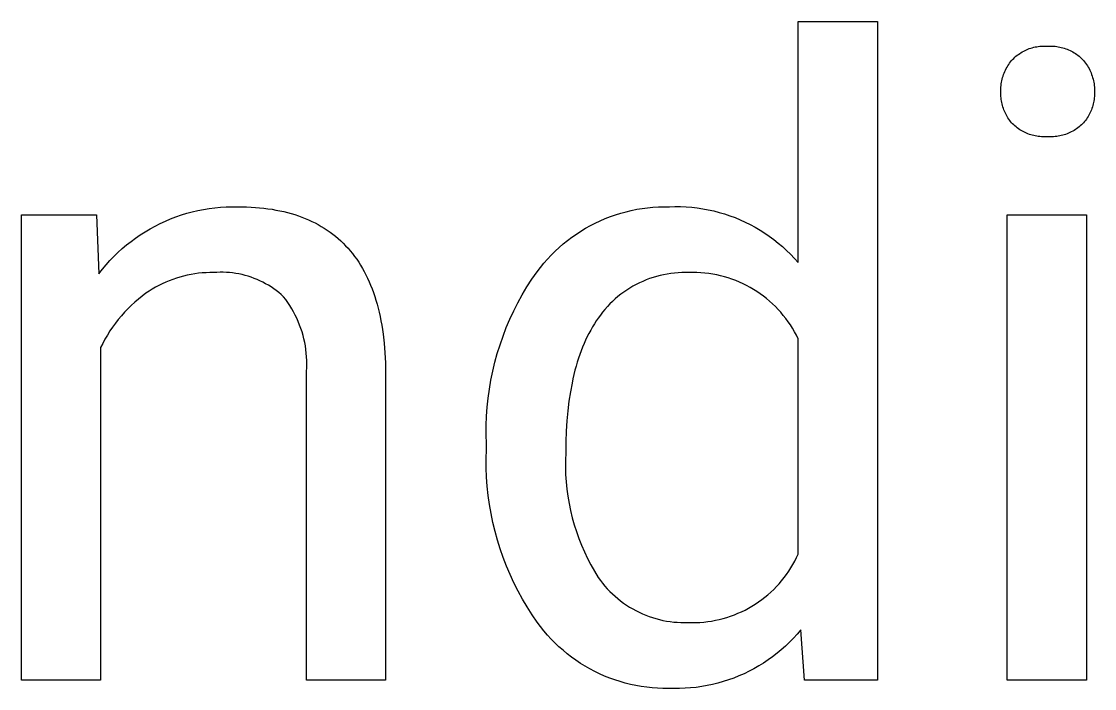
# Model space of a CAD drawing. Header units: millimetres. Extents: x -658 to 2773, y 81 to 2478.
# Drawn here: x 2082.9 to 2134.4, y 230.9 to 262.9 of the extents above; entities that cross this region are included whole.
import ezdxf

# ---------------------------------------------------------------- set-up
doc = ezdxf.new("R2010")
doc.units = ezdxf.units.MM
doc.header["$MEASUREMENT"] = 0
doc.layers.add('Domyślny', color=7, linetype='Continuous', true_color=0x000000)

msp = doc.modelspace()

# ---------------------------------------------------------------- linework, layer by layer
at = {"layer": 'Domyślny'}
for p, q in [((2120.144, 251.372), (2120.144, 262.931)), ((2120.144, 262.931), (2123.944, 262.931)), ((2123.944, 262.931), (2123.944, 231.352)), ((2130.831, 261.434), (2130.895, 261.472)), ((2130.895, 261.472), (2130.96, 261.508)), ((2130.96, 261.508), (2131.026, 261.541)), ((2131.026, 261.541), (2131.093, 261.572)), ((2131.093, 261.572), (2131.161, 261.6)), ((2131.161, 261.6), (2131.23, 261.627)), ((2131.23, 261.627), (2131.3, 261.65)), ((2131.3, 261.65), (2131.371, 261.672)), ((2131.371, 261.672), (2131.442, 261.691)), ((2131.442, 261.691), (2131.514, 261.707)), ((2131.514, 261.707), (2131.587, 261.721)), ((2131.587, 261.721), (2131.66, 261.732)), ((2131.66, 261.732), (2131.733, 261.741)), ((2131.733, 261.741), (2131.807, 261.747)), ((2131.807, 261.747), (2131.88, 261.751)), ((2131.88, 261.751), (2131.954, 261.752)), ((2131.954, 261.752), (2132.028, 261.75)), ((2132.028, 261.75), (2132.102, 261.746)), ((2132.102, 261.746), (2132.176, 261.75)), ((2132.176, 261.75), (2132.25, 261.752)), ((2132.25, 261.752), (2132.325, 261.751)), ((2132.325, 261.751), (2132.399, 261.747)), ((2132.399, 261.747), (2132.473, 261.74)), ((2132.473, 261.74), (2132.546, 261.732)), ((2132.546, 261.732), (2132.62, 261.72)), ((2132.62, 261.72), (2132.692, 261.706)), ((2132.692, 261.706), (2132.765, 261.69)), ((2132.765, 261.69), (2132.837, 261.671)), ((2132.837, 261.671), (2132.908, 261.65)), ((2132.908, 261.65), (2132.978, 261.626)), ((2132.978, 261.626), (2133.047, 261.6)), ((2133.047, 261.6), (2133.116, 261.571)), ((2133.116, 261.571), (2133.183, 261.54)), ((2133.183, 261.54), (2133.25, 261.507)), ((2133.25, 261.507), (2133.315, 261.471)), ((2133.315, 261.471), (2133.379, 261.434)), ((2130.241, 260.867), (2130.285, 260.93)), ((2130.285, 260.93), (2130.331, 260.992)), ((2130.331, 260.992), (2130.379, 261.052)), ((2130.379, 261.052), (2130.429, 261.111)), ((2130.429, 261.111), (2130.482, 261.163)), ((2130.482, 261.163), (2130.536, 261.213)), ((2130.536, 261.213), (2130.592, 261.262)), ((2130.592, 261.262), (2130.649, 261.308)), ((2130.649, 261.308), (2130.709, 261.352)), ((2130.709, 261.352), (2130.769, 261.394)), ((2130.769, 261.394), (2130.831, 261.434)), ((2133.379, 261.434), (2133.441, 261.394)), ((2133.441, 261.394), (2133.502, 261.352)), ((2133.502, 261.352), (2133.562, 261.307)), ((2133.562, 261.307), (2133.62, 261.261)), ((2133.62, 261.261), (2133.677, 261.213)), ((2133.677, 261.213), (2133.731, 261.163)), ((2133.731, 261.163), (2133.784, 261.111)), ((2133.784, 261.111), (2133.835, 261.053)), ((2133.835, 261.053), (2133.884, 260.993)), ((2133.884, 260.993), (2133.93, 260.931)), ((2133.93, 260.931), (2133.975, 260.868)), ((2129.999, 260.386), (2130.027, 260.458)), ((2130.027, 260.458), (2130.057, 260.529)), ((2130.057, 260.529), (2130.089, 260.599)), ((2130.089, 260.599), (2130.124, 260.668)), ((2130.124, 260.668), (2130.161, 260.735)), ((2130.161, 260.735), (2130.2, 260.802)), ((2130.2, 260.802), (2130.241, 260.867)), ((2133.975, 260.868), (2134.017, 260.803)), ((2134.017, 260.803), (2134.057, 260.737)), ((2134.057, 260.737), (2134.094, 260.669)), ((2134.094, 260.669), (2134.129, 260.601)), ((2134.129, 260.601), (2134.162, 260.531)), ((2134.162, 260.531), (2134.193, 260.46)), ((2134.193, 260.46), (2134.221, 260.388)), ((2129.877, 259.862), (2129.887, 259.938)), ((2129.887, 259.938), (2129.899, 260.014)), ((2129.899, 260.014), (2129.914, 260.09)), ((2129.914, 260.09), (2129.932, 260.165)), ((2129.932, 260.165), (2129.952, 260.239)), ((2129.952, 260.239), (2129.974, 260.313)), ((2129.974, 260.313), (2129.999, 260.386)), ((2134.221, 260.388), (2134.246, 260.315)), ((2134.246, 260.315), (2134.269, 260.241)), ((2134.269, 260.241), (2134.289, 260.166)), ((2134.289, 260.166), (2134.307, 260.091)), ((2134.307, 260.091), (2134.322, 260.015)), ((2134.322, 260.015), (2134.335, 259.939)), ((2134.335, 259.939), (2134.345, 259.862)), ((2129.864, 259.631), (2129.866, 259.708)), ((2129.865, 259.554), (2129.864, 259.631)), ((2129.864, 259.481), (2129.865, 259.554)), ((2129.865, 259.408), (2129.864, 259.481)), ((2129.869, 259.335), (2129.865, 259.408)), ((2129.866, 259.708), (2129.87, 259.785)), ((2129.87, 259.785), (2129.877, 259.862)), ((2134.345, 259.862), (2134.352, 259.785)), ((2134.352, 259.785), (2134.357, 259.708)), ((2134.358, 259.408), (2134.354, 259.335)), ((2134.357, 259.708), (2134.359, 259.631)), ((2134.359, 259.631), (2134.358, 259.554)), ((2134.358, 259.554), (2134.359, 259.481)), ((2134.359, 259.481), (2134.358, 259.408)), ((2129.875, 259.262), (2129.869, 259.335)), ((2129.883, 259.19), (2129.875, 259.262)), ((2129.894, 259.118), (2129.883, 259.19)), ((2129.908, 259.046), (2129.894, 259.118)), ((2129.924, 258.975), (2129.908, 259.046)), ((2129.942, 258.905), (2129.924, 258.975)), ((2129.962, 258.835), (2129.942, 258.905)), ((2134.279, 258.903), (2134.258, 258.833)), ((2134.297, 258.974), (2134.279, 258.903)), ((2134.314, 259.045), (2134.297, 258.974)), ((2134.327, 259.117), (2134.314, 259.045)), ((2134.339, 259.189), (2134.327, 259.117)), ((2134.347, 259.262), (2134.339, 259.189)), ((2134.354, 259.335), (2134.347, 259.262)), ((2129.985, 258.765), (2129.962, 258.835)), ((2130.01, 258.697), (2129.985, 258.765)), ((2130.038, 258.629), (2130.01, 258.697)), ((2130.067, 258.563), (2130.038, 258.629)), ((2130.099, 258.497), (2130.067, 258.563)), ((2130.133, 258.433), (2130.099, 258.497)), ((2130.17, 258.369), (2130.133, 258.433)), ((2130.208, 258.307), (2130.17, 258.369)), ((2134.048, 258.368), (2134.009, 258.306)), ((2134.084, 258.431), (2134.048, 258.368)), ((2134.119, 258.496), (2134.084, 258.431)), ((2134.151, 258.561), (2134.119, 258.496)), ((2134.181, 258.628), (2134.151, 258.561)), ((2134.209, 258.695), (2134.181, 258.628)), ((2134.235, 258.764), (2134.209, 258.695)), ((2134.258, 258.833), (2134.235, 258.764)), ((2130.248, 258.247), (2130.208, 258.307)), ((2130.29, 258.187), (2130.248, 258.247)), ((2130.335, 258.129), (2130.29, 258.187)), ((2130.381, 258.073), (2130.335, 258.129)), ((2130.429, 258.018), (2130.381, 258.073)), ((2130.482, 257.967), (2130.429, 258.018)), ((2130.537, 257.919), (2130.482, 257.967)), ((2130.594, 257.872), (2130.537, 257.919)), ((2130.652, 257.827), (2130.594, 257.872)), ((2133.618, 257.872), (2133.559, 257.827)), ((2133.675, 257.919), (2133.618, 257.872)), ((2133.73, 257.967), (2133.675, 257.919)), ((2133.784, 258.018), (2133.73, 257.967)), ((2133.833, 258.072), (2133.784, 258.018)), ((2133.88, 258.129), (2133.833, 258.072)), ((2133.925, 258.186), (2133.88, 258.129)), ((2133.968, 258.245), (2133.925, 258.186)), ((2134.009, 258.306), (2133.968, 258.245)), ((2130.712, 257.784), (2130.652, 257.827)), ((2130.773, 257.743), (2130.712, 257.784)), ((2130.835, 257.704), (2130.773, 257.743)), ((2130.899, 257.668), (2130.835, 257.704)), ((2130.964, 257.633), (2130.899, 257.668)), ((2131.03, 257.601), (2130.964, 257.633)), ((2131.097, 257.571), (2131.03, 257.601)), ((2131.165, 257.544), (2131.097, 257.571)), ((2131.234, 257.518), (2131.165, 257.544)), ((2131.304, 257.495), (2131.234, 257.518)), ((2131.374, 257.475), (2131.304, 257.495)), ((2131.445, 257.457), (2131.374, 257.475)), ((2131.517, 257.441), (2131.445, 257.457)), ((2131.589, 257.428), (2131.517, 257.441)), ((2131.662, 257.417), (2131.589, 257.428)), ((2131.735, 257.409), (2131.662, 257.417)), ((2131.808, 257.403), (2131.735, 257.409)), ((2131.882, 257.399), (2131.808, 257.403)), ((2131.955, 257.399), (2131.882, 257.399)), ((2132.029, 257.4), (2131.955, 257.399)), ((2132.102, 257.404), (2132.029, 257.4)), ((2132.176, 257.4), (2132.102, 257.404)), ((2132.249, 257.399), (2132.176, 257.4)), ((2132.323, 257.4), (2132.249, 257.399)), ((2132.397, 257.403), (2132.323, 257.4)), ((2132.47, 257.409), (2132.397, 257.403)), ((2132.544, 257.418), (2132.47, 257.409)), ((2132.617, 257.428), (2132.544, 257.418)), ((2132.689, 257.442), (2132.617, 257.428)), ((2132.761, 257.458), (2132.689, 257.442)), ((2132.833, 257.476), (2132.761, 257.458)), ((2132.904, 257.496), (2132.833, 257.476)), ((2132.974, 257.519), (2132.904, 257.496)), ((2133.043, 257.544), (2132.974, 257.519)), ((2133.112, 257.572), (2133.043, 257.544)), ((2133.179, 257.602), (2133.112, 257.572)), ((2133.246, 257.634), (2133.179, 257.602)), ((2133.311, 257.668), (2133.246, 257.634)), ((2133.375, 257.705), (2133.311, 257.668)), ((2133.438, 257.744), (2133.375, 257.705)), ((2133.499, 257.784), (2133.438, 257.744)), ((2133.559, 257.827), (2133.499, 257.784)), ((2090.562, 253.655), (2090.824, 253.735)), ((2090.824, 253.735), (2091.088, 253.807)), ((2091.088, 253.807), (2091.355, 253.869)), ((2091.355, 253.869), (2091.623, 253.922)), ((2091.623, 253.922), (2091.894, 253.967)), ((2091.894, 253.967), (2092.165, 254.002)), ((2092.165, 254.002), (2092.438, 254.027)), ((2092.438, 254.027), (2092.711, 254.044)), ((2092.711, 254.044), (2092.985, 254.051)), ((2092.985, 254.051), (2093.259, 254.049)), ((2093.259, 254.049), (2093.477, 254.047)), ((2093.477, 254.047), (2093.692, 254.041)), ((2093.692, 254.041), (2093.904, 254.032)), ((2093.904, 254.032), (2094.112, 254.018)), ((2094.112, 254.018), (2094.316, 254)), ((2094.316, 254), (2094.518, 253.979)), ((2094.518, 253.979), (2094.716, 253.954)), ((2094.716, 253.954), (2094.91, 253.924)), ((2094.91, 253.924), (2095.101, 253.891)), ((2095.101, 253.891), (2095.289, 253.854)), ((2095.289, 253.854), (2095.473, 253.814)), ((2095.473, 253.814), (2095.654, 253.769)), ((2095.654, 253.769), (2095.831, 253.72)), ((2111.384, 253.663), (2111.635, 253.742)), ((2111.635, 253.742), (2111.888, 253.811)), ((2111.888, 253.811), (2112.143, 253.872)), ((2112.143, 253.872), (2112.4, 253.924)), ((2112.4, 253.924), (2112.659, 253.967)), ((2112.659, 253.967), (2112.919, 254.002)), ((2112.919, 254.002), (2113.181, 254.027)), ((2113.181, 254.027), (2113.442, 254.043)), ((2113.442, 254.043), (2113.705, 254.051)), ((2113.705, 254.051), (2113.967, 254.049)), ((2113.967, 254.049), (2114.235, 254.056)), ((2114.235, 254.056), (2114.503, 254.054)), ((2114.503, 254.054), (2114.771, 254.042)), ((2114.771, 254.042), (2115.038, 254.022)), ((2115.038, 254.022), (2115.304, 253.991)), ((2115.304, 253.991), (2115.569, 253.952)), ((2115.569, 253.952), (2115.833, 253.903)), ((2115.833, 253.903), (2116.095, 253.846)), ((2116.095, 253.846), (2116.354, 253.779)), ((2116.354, 253.779), (2116.611, 253.703)), ((2082.894, 231.352), (2082.894, 253.654)), ((2082.894, 253.654), (2086.487, 253.654)), ((2086.487, 253.654), (2086.61, 250.836)), ((2089.301, 253.123), (2089.546, 253.246)), ((2089.546, 253.246), (2089.795, 253.361)), ((2089.795, 253.361), (2090.047, 253.468)), ((2090.047, 253.468), (2090.303, 253.566)), ((2090.303, 253.566), (2090.562, 253.655)), ((2095.831, 253.72), (2096.005, 253.668)), ((2096.005, 253.668), (2096.176, 253.611)), ((2096.176, 253.611), (2096.343, 253.551)), ((2096.343, 253.551), (2096.507, 253.487)), ((2096.507, 253.487), (2096.667, 253.418)), ((2096.667, 253.418), (2096.824, 253.346)), ((2096.824, 253.346), (2096.978, 253.271)), ((2096.978, 253.271), (2097.128, 253.191)), ((2110.18, 253.147), (2110.413, 253.266)), ((2110.413, 253.266), (2110.651, 253.378)), ((2110.651, 253.378), (2110.892, 253.482)), ((2110.892, 253.482), (2111.137, 253.577)), ((2111.137, 253.577), (2111.384, 253.663)), ((2116.611, 253.703), (2116.865, 253.618)), ((2116.865, 253.618), (2117.116, 253.525)), ((2117.116, 253.525), (2117.364, 253.422)), ((2117.364, 253.422), (2117.608, 253.312)), ((2117.608, 253.312), (2117.848, 253.192)), ((2130.173, 231.352), (2130.173, 253.654)), ((2130.173, 253.654), (2133.972, 253.654)), ((2133.972, 253.654), (2133.972, 231.352)), ((2088.369, 252.549), (2088.595, 252.704)), ((2088.595, 252.704), (2088.826, 252.852)), ((2088.826, 252.852), (2089.061, 252.991)), ((2089.061, 252.991), (2089.301, 253.123)), ((2097.128, 253.191), (2097.275, 253.107)), ((2097.275, 253.107), (2097.418, 253.019)), ((2097.418, 253.019), (2097.558, 252.928)), ((2097.558, 252.928), (2097.695, 252.833)), ((2097.695, 252.833), (2097.828, 252.733)), ((2097.828, 252.733), (2097.957, 252.63)), ((2109.291, 252.59), (2109.506, 252.74)), ((2109.506, 252.74), (2109.726, 252.884)), ((2109.726, 252.884), (2109.95, 253.019)), ((2109.95, 253.019), (2110.18, 253.147)), ((2117.848, 253.192), (2118.084, 253.065)), ((2118.084, 253.065), (2118.315, 252.929)), ((2118.315, 252.929), (2118.541, 252.785)), ((2118.541, 252.785), (2118.762, 252.634)), ((2087.726, 252.039), (2087.934, 252.216)), ((2087.934, 252.216), (2088.149, 252.386)), ((2088.149, 252.386), (2088.369, 252.549)), ((2097.957, 252.63), (2098.084, 252.523)), ((2098.084, 252.523), (2098.207, 252.412)), ((2098.207, 252.412), (2098.326, 252.297)), ((2098.326, 252.297), (2098.442, 252.179)), ((2098.442, 252.179), (2098.555, 252.056)), ((2108.679, 252.095), (2108.877, 252.267)), ((2108.877, 252.267), (2109.081, 252.432)), ((2109.081, 252.432), (2109.291, 252.59)), ((2118.762, 252.634), (2118.978, 252.475)), ((2118.978, 252.475), (2119.188, 252.308)), ((2119.188, 252.308), (2119.392, 252.135)), ((2087.327, 251.663), (2087.523, 251.854)), ((2087.523, 251.854), (2087.726, 252.039)), ((2098.555, 252.056), (2098.664, 251.93)), ((2098.664, 251.93), (2098.77, 251.799)), ((2098.77, 251.799), (2098.872, 251.665)), ((2098.872, 251.665), (2098.971, 251.527)), ((2108.12, 251.54), (2108.3, 251.732)), ((2108.3, 251.732), (2108.486, 251.917)), ((2108.486, 251.917), (2108.679, 252.095)), ((2119.392, 252.135), (2119.59, 251.954)), ((2119.59, 251.954), (2119.781, 251.767)), ((2119.781, 251.767), (2119.966, 251.573)), ((2086.779, 251.052), (2086.954, 251.262)), ((2086.954, 251.262), (2087.137, 251.466)), ((2087.137, 251.466), (2087.327, 251.663)), ((2098.971, 251.527), (2099.067, 251.385)), ((2099.067, 251.385), (2099.159, 251.239)), ((2099.159, 251.239), (2099.248, 251.089)), ((2107.781, 251.14), (2107.947, 251.343)), ((2107.947, 251.343), (2108.12, 251.54)), ((2119.966, 251.573), (2120.144, 251.372)), ((2086.61, 250.836), (2086.779, 251.052)), ((2090.497, 250.679), (2090.323, 250.626)), ((2090.672, 250.727), (2090.497, 250.679)), ((2090.849, 250.768), (2090.672, 250.727)), ((2091.027, 250.804), (2090.849, 250.768)), ((2091.206, 250.833), (2091.027, 250.804)), ((2091.386, 250.857), (2091.206, 250.833)), ((2091.567, 250.875), (2091.386, 250.857)), ((2091.749, 250.886), (2091.567, 250.875)), ((2091.93, 250.892), (2091.749, 250.886)), ((2092.112, 250.891), (2091.93, 250.892)), ((2092.264, 250.901), (2092.112, 250.891)), ((2092.416, 250.906), (2092.264, 250.901)), ((2092.568, 250.906), (2092.416, 250.906)), ((2092.72, 250.9), (2092.568, 250.906)), ((2092.872, 250.889), (2092.72, 250.9)), ((2093.023, 250.873), (2092.872, 250.889)), ((2093.174, 250.852), (2093.023, 250.873)), ((2093.324, 250.825), (2093.174, 250.852)), ((2093.473, 250.793), (2093.324, 250.825)), ((2093.62, 250.756), (2093.473, 250.793)), ((2093.766, 250.714), (2093.62, 250.756)), ((2093.911, 250.667), (2093.766, 250.714)), ((2094.054, 250.615), (2093.911, 250.667)), ((2099.248, 251.089), (2099.334, 250.935)), ((2099.334, 250.935), (2099.416, 250.777)), ((2099.416, 250.777), (2099.494, 250.616)), ((2107.374, 250.571), (2107.622, 250.931)), ((2107.622, 250.931), (2107.781, 251.14)), ((2113.184, 250.657), (2113.018, 250.601)), ((2113.352, 250.707), (2113.184, 250.657)), ((2113.521, 250.751), (2113.352, 250.707)), ((2113.692, 250.79), (2113.521, 250.751)), ((2113.864, 250.822), (2113.692, 250.79)), ((2114.037, 250.849), (2113.864, 250.822)), ((2114.211, 250.87), (2114.037, 250.849)), ((2114.386, 250.884), (2114.211, 250.87)), ((2114.561, 250.892), (2114.386, 250.884)), ((2114.736, 250.895), (2114.561, 250.892)), ((2114.911, 250.891), (2114.736, 250.895)), ((2115.102, 250.895), (2114.911, 250.891)), ((2115.292, 250.892), (2115.102, 250.895)), ((2115.482, 250.882), (2115.292, 250.892)), ((2115.672, 250.867), (2115.482, 250.882)), ((2115.862, 250.844), (2115.672, 250.867)), ((2116.05, 250.815), (2115.862, 250.844)), ((2116.237, 250.78), (2116.05, 250.815)), ((2116.423, 250.738), (2116.237, 250.78)), ((2116.608, 250.69), (2116.423, 250.738)), ((2116.791, 250.636), (2116.608, 250.69)), ((2116.971, 250.575), (2116.791, 250.636)), ((2089.327, 250.189), (2089.17, 250.097)), ((2089.486, 250.276), (2089.327, 250.189)), ((2089.649, 250.357), (2089.486, 250.276)), ((2089.814, 250.433), (2089.649, 250.357)), ((2089.981, 250.503), (2089.814, 250.433)), ((2090.151, 250.567), (2089.981, 250.503)), ((2090.323, 250.626), (2090.151, 250.567)), ((2094.195, 250.558), (2094.054, 250.615)), ((2094.334, 250.496), (2094.195, 250.558)), ((2094.471, 250.429), (2094.334, 250.496)), ((2094.605, 250.358), (2094.471, 250.429)), ((2094.737, 250.281), (2094.605, 250.358)), ((2094.866, 250.201), (2094.737, 250.281)), ((2094.993, 250.116), (2094.866, 250.201)), ((2099.494, 250.616), (2099.569, 250.45)), ((2099.569, 250.45), (2099.641, 250.281)), ((2099.641, 250.281), (2099.709, 250.108)), ((2106.913, 249.826), (2107.137, 250.203)), ((2107.137, 250.203), (2107.374, 250.571)), ((2112.073, 250.147), (2111.925, 250.053)), ((2112.223, 250.236), (2112.073, 250.147)), ((2112.377, 250.32), (2112.223, 250.236)), ((2112.534, 250.399), (2112.377, 250.32)), ((2112.693, 250.471), (2112.534, 250.399)), ((2112.855, 250.539), (2112.693, 250.471)), ((2113.018, 250.601), (2112.855, 250.539)), ((2117.15, 250.509), (2116.971, 250.575)), ((2117.326, 250.436), (2117.15, 250.509)), ((2117.5, 250.357), (2117.326, 250.436)), ((2117.671, 250.273), (2117.5, 250.357)), ((2117.838, 250.182), (2117.671, 250.273)), ((2118.003, 250.086), (2117.838, 250.182)), ((2088.503, 249.62), (2088.329, 249.471)), ((2088.682, 249.762), (2088.503, 249.62)), ((2088.866, 249.898), (2088.682, 249.762)), ((2089.016, 250), (2088.866, 249.898)), ((2089.17, 250.097), (2089.016, 250)), ((2095.116, 250.026), (2094.993, 250.116)), ((2095.236, 249.933), (2095.116, 250.026)), ((2095.352, 249.835), (2095.236, 249.933)), ((2095.466, 249.733), (2095.352, 249.835)), ((2095.571, 249.595), (2095.466, 249.733)), ((2099.709, 250.108), (2099.774, 249.931)), ((2099.774, 249.931), (2099.836, 249.75)), ((2099.836, 249.75), (2099.894, 249.565)), ((2106.702, 249.443), (2106.913, 249.826)), ((2111.37, 249.626), (2111.241, 249.508)), ((2111.503, 249.74), (2111.37, 249.626)), ((2111.64, 249.849), (2111.503, 249.74)), ((2111.781, 249.954), (2111.64, 249.849)), ((2111.925, 250.053), (2111.781, 249.954)), ((2118.164, 249.984), (2118.003, 250.086)), ((2118.322, 249.877), (2118.164, 249.984)), ((2118.476, 249.765), (2118.322, 249.877)), ((2118.626, 249.647), (2118.476, 249.765)), ((2118.772, 249.524), (2118.626, 249.647)), ((2087.996, 249.157), (2087.838, 248.992)), ((2088.16, 249.317), (2087.996, 249.157)), ((2088.329, 249.471), (2088.16, 249.317)), ((2095.672, 249.453), (2095.571, 249.595)), ((2095.768, 249.308), (2095.672, 249.453)), ((2095.859, 249.16), (2095.768, 249.308)), ((2095.945, 249.008), (2095.859, 249.16)), ((2099.894, 249.565), (2099.949, 249.376)), ((2099.949, 249.376), (2100, 249.183)), ((2100, 249.183), (2100.048, 248.987)), ((2106.504, 249.053), (2106.702, 249.443)), ((2110.88, 249.127), (2110.768, 248.992)), ((2110.996, 249.258), (2110.88, 249.127)), ((2111.116, 249.385), (2110.996, 249.258)), ((2111.241, 249.508), (2111.116, 249.385)), ((2118.913, 249.397), (2118.772, 249.524)), ((2119.05, 249.264), (2118.913, 249.397)), ((2119.183, 249.127), (2119.05, 249.264)), ((2119.31, 248.986), (2119.183, 249.127)), ((2087.539, 248.646), (2087.398, 248.466)), ((2087.685, 248.822), (2087.539, 248.646)), ((2087.838, 248.992), (2087.685, 248.822)), ((2096.025, 248.854), (2095.945, 249.008)), ((2096.101, 248.698), (2096.025, 248.854)), ((2096.171, 248.538), (2096.101, 248.698)), ((2100.048, 248.987), (2100.093, 248.786)), ((2100.093, 248.786), (2100.134, 248.582)), ((2100.134, 248.582), (2100.172, 248.374)), ((2106.147, 248.254), (2106.319, 248.656)), ((2106.319, 248.656), (2106.504, 249.053)), ((2110.56, 248.711), (2110.464, 248.573)), ((2110.661, 248.853), (2110.56, 248.711)), ((2110.768, 248.992), (2110.661, 248.853)), ((2119.433, 248.84), (2119.31, 248.986)), ((2119.551, 248.69), (2119.433, 248.84)), ((2119.664, 248.536), (2119.551, 248.69)), ((2087.136, 248.091), (2087.014, 247.897)), ((2087.264, 248.28), (2087.136, 248.091)), ((2087.398, 248.466), (2087.264, 248.28)), ((2096.236, 248.377), (2096.171, 248.538)), ((2096.296, 248.213), (2096.236, 248.377)), ((2096.35, 248.048), (2096.296, 248.213)), ((2100.172, 248.374), (2100.206, 248.162)), ((2100.206, 248.162), (2100.237, 247.946)), ((2105.989, 247.845), (2106.147, 248.254)), ((2110.194, 248.133), (2110.11, 247.978)), ((2110.281, 248.284), (2110.194, 248.133)), ((2110.371, 248.43), (2110.281, 248.284)), ((2110.464, 248.573), (2110.371, 248.43)), ((2119.771, 248.379), (2119.664, 248.536)), ((2119.873, 248.218), (2119.771, 248.379)), ((2119.969, 248.053), (2119.873, 248.218)), ((2086.899, 247.699), (2086.791, 247.497)), ((2087.014, 247.897), (2086.899, 247.699)), ((2096.398, 247.881), (2096.35, 248.048)), ((2096.441, 247.712), (2096.398, 247.881)), ((2096.478, 247.542), (2096.441, 247.712)), ((2100.237, 247.946), (2100.288, 247.502)), ((2105.845, 247.432), (2105.989, 247.845)), ((2109.952, 247.657), (2109.877, 247.49)), ((2110.029, 247.819), (2109.952, 247.657)), ((2110.11, 247.978), (2110.029, 247.819)), ((2120.06, 247.885), (2119.969, 248.053)), ((2120.144, 247.715), (2120.06, 247.885)), ((2120.144, 237.396), (2120.144, 247.715)), ((2086.791, 247.497), (2086.69, 247.292)), ((2086.69, 247.292), (2086.69, 231.352)), ((2096.509, 247.371), (2096.478, 247.542)), ((2096.534, 247.199), (2096.509, 247.371)), ((2096.554, 247.026), (2096.534, 247.199)), ((2100.288, 247.502), (2100.326, 247.043)), ((2100.326, 247.043), (2100.351, 246.568)), ((2105.714, 247.014), (2105.845, 247.432)), ((2109.737, 247.143), (2109.671, 246.964)), ((2109.805, 247.319), (2109.737, 247.143)), ((2109.877, 247.49), (2109.805, 247.319)), ((2096.568, 246.853), (2096.554, 247.026)), ((2096.576, 246.679), (2096.568, 246.853)), ((2096.578, 246.505), (2096.576, 246.679)), ((2100.351, 246.568), (2100.361, 246.077)), ((2105.496, 246.167), (2105.598, 246.592)), ((2105.598, 246.592), (2105.714, 247.014)), ((2109.549, 246.593), (2109.493, 246.402)), ((2109.609, 246.781), (2109.549, 246.593)), ((2109.671, 246.964), (2109.609, 246.781)), ((2096.565, 246.157), (2096.574, 246.331)), ((2096.565, 231.352), (2096.565, 246.157)), ((2096.574, 246.331), (2096.578, 246.505)), ((2100.361, 246.077), (2100.361, 231.352)), ((2105.408, 245.738), (2105.496, 246.167)), ((2109.389, 246.006), (2109.342, 245.802)), ((2109.44, 246.206), (2109.389, 246.006)), ((2109.493, 246.402), (2109.44, 246.206)), ((2105.334, 245.307), (2105.408, 245.738)), ((2109.298, 245.594), (2109.219, 245.166)), ((2109.342, 245.802), (2109.298, 245.594)), ((2105.275, 244.873), (2105.334, 245.307)), ((2109.219, 245.166), (2109.152, 244.722)), ((2105.231, 244.437), (2105.275, 244.873)), ((2109.152, 244.722), (2109.097, 244.261)), ((2105.186, 243.563), (2105.201, 244.001)), ((2105.201, 244.001), (2105.231, 244.437)), ((2109.097, 244.261), (2109.054, 243.783)), ((2105.186, 243.125), (2105.186, 243.563)), ((2109.054, 243.783), (2109.024, 243.29)), ((2105.2, 242.688), (2105.186, 243.125)), ((2109.024, 243.29), (2109.005, 242.78)), ((2105.187, 241.962), (2105.2, 242.401)), ((2105.2, 242.401), (2105.2, 242.688)), ((2109.005, 242.78), (2108.999, 242.253)), ((2105.188, 241.523), (2105.187, 241.962)), ((2108.985, 241.904), (2108.983, 241.556)), ((2108.999, 242.253), (2108.985, 241.904)), ((2105.204, 241.084), (2105.188, 241.523)), ((2108.983, 241.556), (2108.994, 241.207)), ((2105.235, 240.646), (2105.204, 241.084)), ((2108.994, 241.207), (2109.016, 240.858)), ((2109.016, 240.858), (2109.05, 240.511)), ((2105.28, 240.209), (2105.235, 240.646)), ((2109.05, 240.511), (2109.097, 240.165)), ((2105.34, 239.774), (2105.28, 240.209)), ((2109.097, 240.165), (2109.155, 239.821)), ((2105.414, 239.341), (2105.34, 239.774)), ((2105.503, 238.911), (2105.414, 239.341)), ((2109.155, 239.821), (2109.226, 239.48)), ((2109.226, 239.48), (2109.308, 239.14)), ((2105.606, 238.484), (2105.503, 238.911)), ((2109.308, 239.14), (2109.402, 238.804)), ((2109.402, 238.804), (2109.508, 238.472)), ((2105.723, 238.06), (2105.606, 238.484)), ((2109.508, 238.472), (2109.625, 238.143)), ((2105.853, 237.641), (2105.723, 238.06)), ((2109.625, 238.143), (2109.753, 237.818)), ((2109.753, 237.818), (2109.893, 237.499)), ((2105.998, 237.226), (2105.853, 237.641)), ((2109.893, 237.499), (2110.043, 237.184)), ((2120.065, 237.225), (2120.144, 237.396)), ((2106.157, 236.817), (2105.998, 237.226)), ((2106.329, 236.412), (2106.157, 236.817)), ((2110.043, 237.184), (2110.205, 236.875)), ((2110.205, 236.875), (2110.377, 236.571)), ((2119.792, 236.73), (2119.889, 236.892)), ((2119.889, 236.892), (2119.98, 237.057)), ((2119.98, 237.057), (2120.065, 237.225)), ((2106.514, 236.014), (2106.329, 236.412)), ((2110.377, 236.571), (2110.56, 236.274)), ((2110.56, 236.274), (2110.661, 236.133)), ((2119.353, 236.118), (2119.47, 236.265)), ((2119.47, 236.265), (2119.583, 236.417)), ((2119.583, 236.417), (2119.69, 236.572)), ((2119.69, 236.572), (2119.792, 236.73)), ((2106.712, 235.622), (2106.514, 236.014)), ((2110.661, 236.133), (2110.767, 235.996)), ((2110.767, 235.996), (2110.877, 235.862)), ((2110.877, 235.862), (2110.992, 235.733)), ((2110.992, 235.733), (2111.112, 235.607)), ((2118.971, 235.701), (2119.103, 235.836)), ((2119.103, 235.836), (2119.23, 235.975)), ((2119.23, 235.975), (2119.353, 236.118)), ((2106.924, 235.237), (2106.712, 235.622)), ((2107.148, 234.859), (2106.924, 235.237)), ((2111.112, 235.607), (2111.236, 235.486)), ((2111.236, 235.486), (2111.364, 235.369)), ((2111.364, 235.369), (2111.496, 235.257)), ((2111.496, 235.257), (2111.631, 235.149)), ((2118.246, 235.1), (2118.399, 235.211)), ((2118.399, 235.211), (2118.548, 235.326)), ((2118.548, 235.326), (2118.693, 235.446)), ((2118.693, 235.446), (2118.834, 235.572)), ((2118.834, 235.572), (2118.971, 235.701)), ((2107.384, 234.489), (2107.148, 234.859)), ((2111.631, 235.149), (2111.771, 235.046)), ((2111.771, 235.046), (2111.913, 234.948)), ((2111.913, 234.948), (2112.059, 234.854)), ((2112.059, 234.854), (2112.209, 234.766)), ((2112.209, 234.766), (2112.361, 234.683)), ((2112.361, 234.683), (2112.516, 234.606)), ((2117.43, 234.631), (2117.6, 234.713)), ((2117.6, 234.713), (2117.766, 234.802)), ((2117.766, 234.802), (2117.93, 234.896)), ((2117.93, 234.896), (2118.09, 234.995)), ((2118.09, 234.995), (2118.246, 235.1)), ((2107.633, 234.127), (2107.384, 234.489)), ((2112.516, 234.606), (2112.673, 234.533)), ((2112.673, 234.533), (2112.833, 234.467)), ((2112.833, 234.467), (2112.995, 234.406)), ((2112.995, 234.406), (2113.159, 234.35)), ((2113.159, 234.35), (2113.325, 234.3)), ((2113.325, 234.3), (2113.493, 234.256)), ((2113.493, 234.256), (2113.662, 234.218)), ((2113.662, 234.218), (2113.832, 234.185)), ((2113.832, 234.185), (2114.003, 234.159)), ((2115.808, 234.158), (2115.995, 234.185)), ((2115.995, 234.185), (2116.18, 234.219)), ((2116.18, 234.219), (2116.364, 234.26)), ((2116.364, 234.26), (2116.547, 234.306)), ((2116.547, 234.306), (2116.728, 234.359)), ((2116.728, 234.359), (2116.907, 234.418)), ((2116.907, 234.418), (2117.084, 234.483)), ((2117.084, 234.483), (2117.258, 234.554)), ((2117.258, 234.554), (2117.43, 234.631)), ((2107.789, 233.917), (2107.633, 234.127)), ((2107.952, 233.712), (2107.789, 233.917)), ((2108.122, 233.513), (2107.952, 233.712)), ((2114.003, 234.159), (2114.175, 234.138)), ((2114.175, 234.138), (2114.348, 234.123)), ((2114.348, 234.123), (2114.521, 234.114)), ((2114.521, 234.114), (2114.694, 234.112)), ((2114.694, 234.112), (2114.868, 234.115)), ((2114.868, 234.115), (2115.056, 234.111)), ((2115.056, 234.111), (2115.245, 234.113)), ((2115.245, 234.113), (2115.433, 234.121)), ((2115.433, 234.121), (2115.621, 234.136)), ((2115.621, 234.136), (2115.808, 234.158)), ((2120.268, 233.757), (2120.095, 233.555)), ((2120.453, 231.352), (2120.268, 233.757)), ((2108.298, 233.32), (2108.122, 233.513)), ((2108.482, 233.134), (2108.298, 233.32)), ((2119.728, 233.168), (2119.535, 232.985)), ((2119.915, 233.358), (2119.728, 233.168)), ((2120.095, 233.555), (2119.915, 233.358)), ((2108.671, 232.953), (2108.482, 233.134)), ((2108.867, 232.78), (2108.671, 232.953)), ((2109.069, 232.613), (2108.867, 232.78)), ((2119.131, 232.638), (2118.92, 232.475)), ((2119.336, 232.808), (2119.131, 232.638)), ((2119.535, 232.985), (2119.336, 232.808)), ((2109.276, 232.453), (2109.069, 232.613)), ((2109.489, 232.301), (2109.276, 232.453)), ((2109.706, 232.156), (2109.489, 232.301)), ((2109.929, 232.018), (2109.706, 232.156)), ((2118.482, 232.172), (2118.256, 232.032)), ((2118.704, 232.32), (2118.482, 232.172)), ((2118.92, 232.475), (2118.704, 232.32)), ((2110.156, 231.889), (2109.929, 232.018)), ((2110.388, 231.767), (2110.156, 231.889)), ((2110.624, 231.653), (2110.388, 231.767)), ((2110.863, 231.548), (2110.624, 231.653)), ((2117.549, 231.66), (2117.305, 231.553)), ((2117.789, 231.776), (2117.549, 231.66)), ((2118.024, 231.9), (2117.789, 231.776)), ((2118.256, 232.032), (2118.024, 231.9)), ((2086.69, 231.352), (2082.894, 231.352)), ((2100.361, 231.352), (2096.565, 231.352)), ((2111.106, 231.45), (2110.863, 231.548)), ((2111.352, 231.362), (2111.106, 231.45)), ((2111.601, 231.281), (2111.352, 231.362)), ((2111.853, 231.21), (2111.601, 231.281)), ((2112.107, 231.147), (2111.853, 231.21)), ((2112.363, 231.093), (2112.107, 231.147)), ((2112.621, 231.048), (2112.363, 231.093)), ((2115.779, 231.089), (2115.517, 231.043)), ((2116.04, 231.144), (2115.779, 231.089)), ((2116.298, 231.208), (2116.04, 231.144)), ((2116.554, 231.281), (2116.298, 231.208)), ((2116.808, 231.363), (2116.554, 231.281)), ((2117.058, 231.453), (2116.808, 231.363)), ((2117.305, 231.553), (2117.058, 231.453)), ((2123.944, 231.352), (2120.453, 231.352)), ((2133.972, 231.352), (2130.173, 231.352)), ((2112.88, 231.012), (2112.621, 231.048)), ((2113.14, 230.985), (2112.88, 231.012)), ((2113.401, 230.966), (2113.14, 230.985)), ((2113.662, 230.957), (2113.401, 230.966)), ((2113.924, 230.957), (2113.662, 230.957)), ((2114.19, 230.948), (2113.924, 230.957)), ((2114.457, 230.949), (2114.19, 230.948)), ((2114.723, 230.959), (2114.457, 230.949)), ((2114.988, 230.977), (2114.723, 230.959)), ((2115.253, 231.005), (2114.988, 230.977)), ((2115.517, 231.043), (2115.253, 231.005))]:
    msp.add_line(p, q, dxfattribs=at)

doc.saveas('drawing.dxf')
